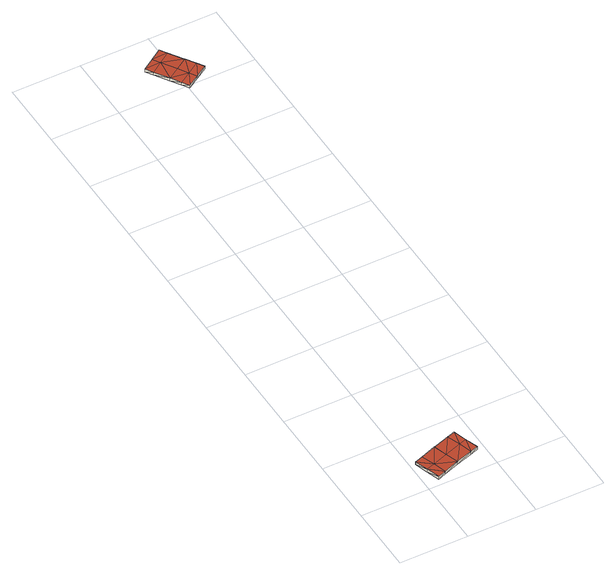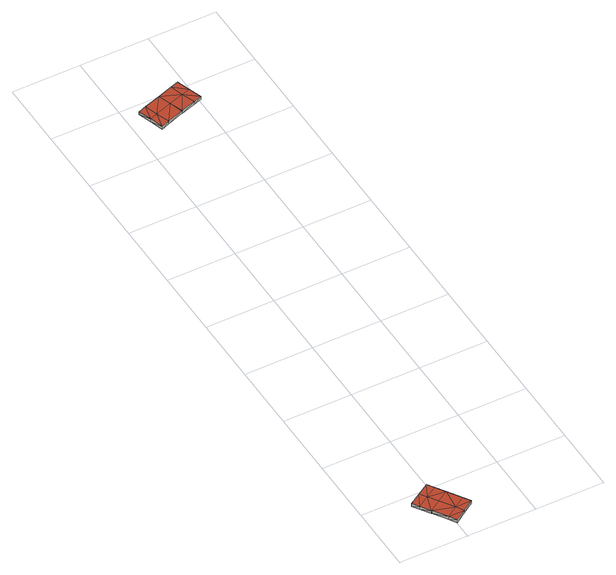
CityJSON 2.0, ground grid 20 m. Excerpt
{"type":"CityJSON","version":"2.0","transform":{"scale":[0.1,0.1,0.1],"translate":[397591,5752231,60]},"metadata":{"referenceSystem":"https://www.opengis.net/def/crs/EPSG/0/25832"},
"CityObjects":{
"building1":{"type":"Building","attributes":{"Geometrietyp2DReferenz":"2000","Gemeindeschluessel":"05515000","function":"53001_1800","roofType":"9999","measuredHeight":1},"geometry":[{"type":"Solid","lod":"2","boundaries":[[[[0,1,2]],[[1,3,2]],[[4,5,0]],[[5,1,0]],[[6,7,4]],[[7,5,4]],[[8,9,6]],[[9,7,6]],[[10,11,8]],[[11,9,8]],[[12,13,10]],[[13,11,10]],[[14,15,12]],[[15,13,12]],[[16,17,14]],[[17,15,14]],[[18,19,16]],[[19,17,16]],[[20,21,18]],[[21,19,18]],[[22,23,20]],[[23,21,20]],[[24,25,22]],[[25,23,22]],[[2,3,24]],[[3,25,24]],[[3,1,26]],[[26,1,5]],[[26,5,7]],[[26,7,27]],[[27,7,9]],[[27,9,11]],[[27,11,28]],[[28,11,13]],[[28,13,15]],[[25,3,23]],[[23,3,26]],[[23,26,21]],[[21,26,27]],[[21,27,28]],[[21,28,19]],[[19,28,15]],[[19,15,17]],[[2,29,0]],[[29,4,0]],[[29,6,4]],[[29,30,6]],[[30,8,6]],[[30,10,8]],[[30,31,10]],[[31,12,10]],[[31,14,12]],[[24,22,2]],[[22,29,2]],[[22,20,29]],[[20,30,29]],[[20,31,30]],[[20,18,31]],[[18,14,31]],[[18,16,14]]]],"semantics":{"surfaces":[{"type":"WallSurface"},{"type":"GroundSurface"},{"type":"RoofSurface"}],"values":[[0,0,0,0,0,0,0,0,0,0,0,0,0,0,0,0,0,0,0,0,0,0,0,0,0,0,1,1,1,1,1,1,1,1,1,1,1,1,1,1,1,1,1,2,2,2,2,2,2,2,2,2,2,2,2,2,2,2,2,2]]}}]},
"building2":{"type":"Building","attributes":{"Geometrietyp2DReferenz":"2000","Gemeindeschluessel":"05515000","function":"53001_1800","roofType":"9999","measuredHeight":1},"geometry":[{"type":"Solid","lod":"2","boundaries":[[[[32,33,34]],[[33,35,34]],[[36,37,32]],[[37,33,32]],[[38,39,36]],[[39,37,36]],[[40,41,38]],[[41,39,38]],[[42,43,40]],[[43,41,40]],[[44,45,42]],[[45,43,42]],[[46,47,44]],[[47,45,44]],[[48,49,46]],[[49,47,46]],[[50,51,48]],[[51,49,48]],[[52,53,50]],[[53,51,50]],[[54,55,52]],[[55,53,52]],[[56,57,54]],[[57,55,54]],[[34,35,56]],[[35,57,56]],[[58,35,37]],[[37,35,33]],[[59,58,39]],[[39,58,37]],[[59,39,41]],[[60,59,41]],[[60,41,43]],[[47,60,43]],[[47,43,45]],[[55,57,58]],[[58,57,35]],[[53,55,58]],[[53,58,59]],[[51,53,60]],[[60,53,59]],[[49,51,60]],[[49,60,47]],[[61,36,34]],[[36,32,34]],[[62,38,61]],[[38,36,61]],[[62,40,38]],[[63,40,62]],[[63,42,40]],[[46,42,63]],[[46,44,42]],[[54,61,56]],[[61,34,56]],[[52,61,54]],[[52,62,61]],[[50,63,52]],[[63,62,52]],[[48,63,50]],[[48,46,63]]]],"semantics":{"surfaces":[{"type":"WallSurface"},{"type":"GroundSurface"},{"type":"RoofSurface"}],"values":[[0,0,0,0,0,0,0,0,0,0,0,0,0,0,0,0,0,0,0,0,0,0,0,0,0,0,1,1,1,1,1,1,1,1,1,1,1,1,1,1,1,1,1,2,2,2,2,2,2,2,2,2,2,2,2,2,2,2,2,2]]}}]}
},
"vertices":[
[5,78,33],[5,78,23],[17,40,33],[17,40,23],[28,86,33],[28,86,23],[72,101,34],[72,101,24],[73,101,34],[73,101,24],[121,117,34],[121,117,24],[145,125,33],[145,125,23],[157,87,33],[157,87,23],[170,49,33],[170,49,23],[146,41,34],[146,41,24],[98,25,34],[98,25,24],[54,10,33],[54,10,23],[30,2,33],[30,2,23],[41,48,23],[85,63,24],[134,79,24],[41,48,33],[85,63,34],[134,79,34],
[198,1743,13],[198,1743,3],[165,1721,13],[165,1721,3],[211,1722,13],[211,1722,3],[238,1681,13],[238,1681,3],[239,1681,13],[239,1681,3],[257,1653,13],[257,1653,3],[270,1633,13],[270,1633,3],[236,1611,13],[236,1611,3],[202,1590,13],[202,1590,3],[189,1610,13],[189,1610,3],[171,1638,13],[171,1638,3],[145,1678,13],[145,1678,3],[131,1699,13],[131,1699,3],[178,1700,3],[205,1659,3],[223,1631,3],[178,1700,13],[205,1659,13],[223,1631,13]
]}
